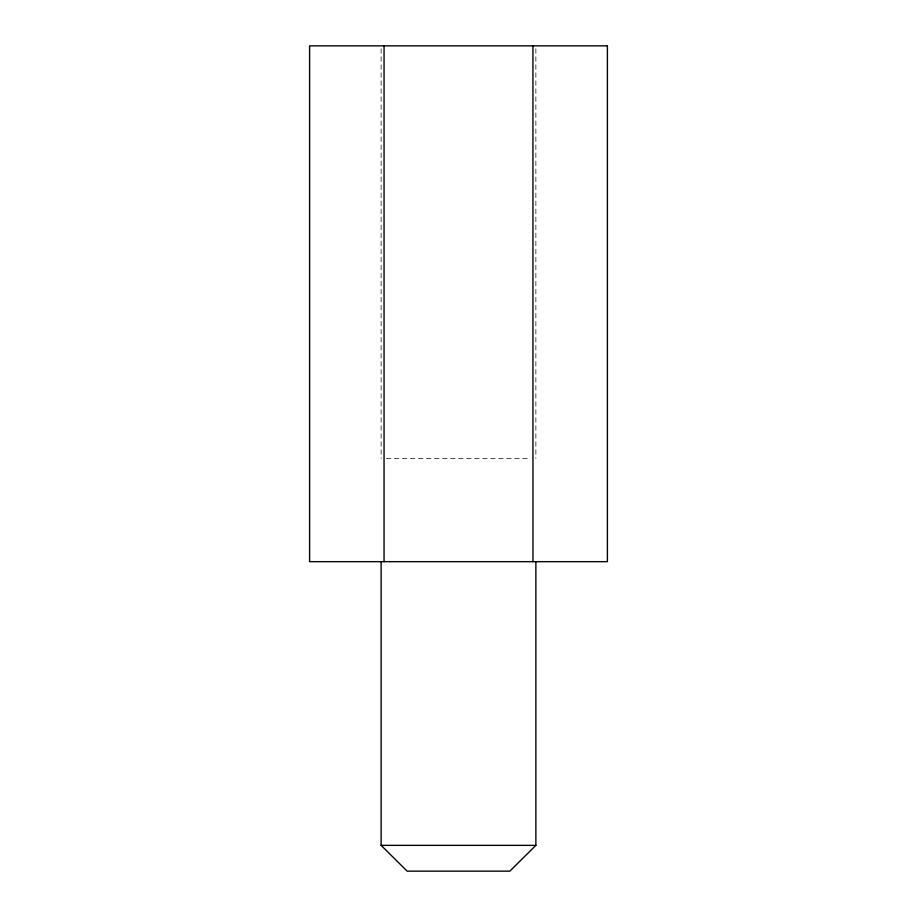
<?xml version="1.0" encoding="UTF-8"?>
<svg xmlns="http://www.w3.org/2000/svg" width="917" height="917" viewBox="0 0 917 917"><rect width="100%" height="100%" fill="white"/><g stroke="black" fill="none" stroke-linecap="round" stroke-linejoin="round"><path stroke-width="0.69" stroke-dasharray="4.58 3.44" d="M386.344 458.5L530.656 458.5M535.872 48.716L535.872 458.5M381.128 48.716L381.128 458.5"/><path stroke-width="1.38" d="M535.872 561.663L535.872 845.359L509.863 871.15L407.137 871.15L381.128 845.359L381.128 561.663M381.128 845.359L535.872 845.359M532.949 45.85L532.949 561.663M384.051 45.85L384.051 561.663M607.398 45.85L309.602 45.85L309.602 561.663L607.398 561.663L607.398 45.85"/></g></svg>
